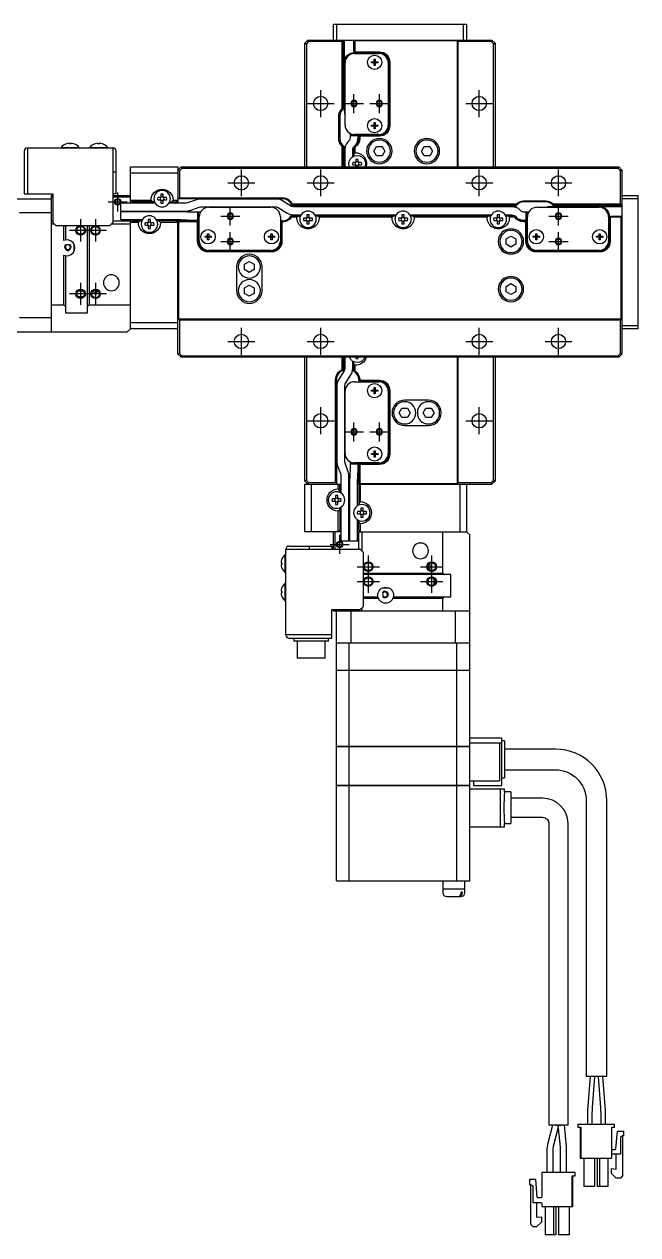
# Model space of a CAD drawing. Extents: x 0 to 1546, y -8 to 1243.
# Drawn here: x 576.7 to 770.2, y 10 to 391.6 of the extents above; entities that cross this region are included whole.
import ezdxf

# ---------------------------------------------------------------- set-up
doc = ezdxf.new("R2010")
doc.units = 0
doc.header["$LTSCALE"] = 0.5
doc.linetypes.add('CENTER', pattern=[50.8, 31.75, -6.35, 6.35, -6.35])
for name, color, linetype in [('MSM_CENTER', 1, 'CENTER'), ('MSM_CONTINUOUS', 7, 'CONTINUOUS'), ('MSM_NARROW', 5, 'CONTINUOUS')]:
    doc.layers.add(name, color=color, linetype=linetype)

msp = doc.modelspace()

# ---------------------------------------------------------------- linework, layer by layer
at = {"layer": 'MSM_CENTER'}
for p, q in [((670.16, 362.35), (670.16, 370.85)), ((720.16, 362.35), (720.16, 370.85)), ((665.91, 366.6), (674.41, 366.6)), ((677.66, 366.6), (683.66, 366.6)), ((680.66, 363.6), (680.66, 369.6)), ((685.66, 366.6), (691.66, 366.6)), ((688.66, 363.6), (688.66, 369.6)), ((715.91, 366.6), (724.41, 366.6)), ((645.16, 337.35), (645.16, 345.85)), ((670.16, 337.35), (670.16, 345.85)), ((720.16, 337.35), (720.16, 345.85)), ((745.16, 337.35), (745.16, 345.85)), ((640.91, 341.6), (649.41, 341.6)), ((665.91, 341.6), (674.41, 341.6)), ((715.91, 341.6), (724.41, 341.6)), ((740.91, 341.6), (749.41, 341.6)), ((606.16, 332.6), (606.16, 338.6)), ((603.16, 335.6), (609.16, 335.6)), ((641.66, 328.1), (641.66, 334.1)), ((745.16, 328.1), (745.16, 334.1)), ((594.46, 330.1), (594.46, 323.1)), ((599.16, 330.1), (599.16, 323.1)), ((638.66, 331.1), (644.66, 331.1)), ((742.16, 331.1), (748.16, 331.1)), ((602.66, 326.6), (590.96, 326.6)), ((641.66, 320.1), (641.66, 326.1)), ((745.16, 320.1), (745.16, 326.1)), ((638.66, 323.1), (644.66, 323.1)), ((742.16, 323.1), (748.16, 323.1)), ((594.46, 310.1), (594.46, 303.1)), ((599.16, 310.1), (599.16, 303.1)), ((602.66, 306.6), (590.96, 306.6)), ((645.16, 287.35), (645.16, 295.85)), ((670.16, 287.35), (670.16, 295.85)), ((720.16, 287.35), (720.16, 295.85)), ((745.16, 287.35), (745.16, 295.85)), ((640.91, 291.6), (649.41, 291.6)), ((665.91, 291.6), (674.41, 291.6)), ((715.91, 291.6), (724.41, 291.6)), ((740.91, 291.6), (749.41, 291.6)), ((670.16, 262.35), (670.16, 270.85)), ((720.16, 262.35), (720.16, 270.85)), ((665.91, 266.6), (674.41, 266.6)), ((680.66, 260.1), (680.66, 266.1)), ((688.66, 260.1), (688.66, 266.1)), ((715.91, 266.6), (724.41, 266.6)), ((677.66, 263.1), (683.66, 263.1)), ((685.66, 263.1), (691.66, 263.1)), ((676.16, 224.6), (676.16, 230.6)), ((673.16, 227.6), (679.16, 227.6)), ((685.16, 224.1), (685.16, 212.4)), ((705.16, 224.1), (705.16, 212.4)), ((681.66, 220.6), (688.66, 220.6)), ((701.66, 220.6), (708.66, 220.6)), ((681.66, 215.9), (688.66, 215.9)), ((701.66, 215.9), (708.66, 215.9))]:
    msp.add_line(p, q, dxfattribs=at)
at = {"layer": 'MSM_CONTINUOUS', "linetype": 'CONTINUOUS'}
for p, q in [((674.16, 386.6), (674.16, 391.6)), ((674.16, 391.6), (716.16, 391.6)), ((675.16, 391.6), (675.16, 386.6)), ((715.16, 386.6), (715.16, 391.6)), ((716.16, 391.6), (716.16, 386.6)), ((665.16, 385.6), (666.16, 386.6)), ((665.16, 346.6), (665.16, 385.6)), ((666.37, 386.1), (665.67, 385.4)), ((666.37, 386.1), (666.16, 386.6)), ((666.16, 386.6), (724.16, 386.6)), ((676.86, 386.1), (666.37, 386.1)), ((677.16, 386.4), (676.86, 386.1)), ((676.86, 386.1), (676.86, 364.97)), ((677.16, 386.4), (677.16, 364.84)), ((677.36, 386.4), (677.16, 386.4)), ((677.36, 386.4), (677.56, 386.6)), ((677.36, 365), (677.36, 386.4)), ((677.66, 364.1), (677.66, 386.6)), ((680.66, 383.1), (680.66, 386.6)), ((680.76, 386.6), (680.96, 386.4)), ((713.16, 386.4), (680.96, 386.4)), ((680.96, 386.4), (680.96, 383.22)), ((713.46, 386.1), (713.16, 386.4)), ((713.16, 386.4), (713.16, 346.6)), ((713.46, 386.1), (713.46, 346.6)), ((723.96, 386.1), (713.46, 386.1)), ((724.16, 386.6), (723.96, 386.1)), ((724.66, 385.4), (723.96, 386.1)), ((724.16, 386.6), (725.16, 385.6)), ((725.16, 385.6), (725.16, 385.6)), ((725.16, 385.6), (725.16, 346.6)), ((665.67, 385.4), (665.67, 346.6)), ((680.96, 383.22), (680.66, 383.1)), ((681.16, 382.6), (680.66, 383.1)), ((688.66, 382.6), (680.66, 382.6)), ((680.86, 382.4), (688.46, 382.4)), ((680.96, 383.22), (681.29, 382.9)), ((681.29, 382.9), (681.16, 382.6)), ((681.29, 382.9), (688.66, 382.9)), ((724.66, 346.6), (724.66, 385.4)), ((677.86, 359.8), (677.86, 379.4)), ((686.19, 379.79), (686.99, 379.78)), ((686.19, 379.43), (686.19, 379.79)), ((686.98, 379.42), (686.19, 379.43)), ((686.97, 379.42), (686.97, 379.78)), ((686.98, 378.63), (686.98, 379.42)), ((687.34, 379.4), (686.98, 379.41)), ((687.34, 378.63), (686.98, 378.63)), ((686.99, 380.57), (687.35, 380.57)), ((686.99, 379.78), (686.99, 380.57)), ((686.99, 379.8), (687.35, 379.79)), ((687.34, 379.42), (687.34, 378.63)), ((688.14, 379.41), (687.34, 379.42)), ((687.35, 380.57), (687.35, 379.78)), ((687.35, 379.78), (688.14, 379.77)), ((687.36, 379.78), (687.36, 379.42)), ((688.14, 379.77), (688.14, 379.41)), ((691.46, 379.4), (691.46, 359.8)), ((691.66, 359.6), (691.66, 379.6)), ((691.96, 379.6), (691.96, 359.6)), ((675.86, 355.6), (675.86, 362.6)), ((676.16, 362.6), (676.16, 355.6)), ((676.86, 364.97), (677.16, 364.84)), ((686.19, 359.79), (686.99, 359.78)), ((686.19, 359.43), (686.19, 359.79)), ((686.98, 359.42), (686.19, 359.43)), ((686.97, 359.42), (686.97, 359.78)), ((686.98, 358.63), (686.98, 359.42)), ((687.34, 359.4), (686.98, 359.41)), ((686.99, 360.57), (687.35, 360.57)), ((686.99, 359.78), (686.99, 360.57)), ((686.99, 359.8), (687.35, 359.79)), ((687.34, 359.42), (687.34, 358.63)), ((688.14, 359.41), (687.34, 359.42)), ((687.35, 360.57), (687.35, 359.78)), ((687.35, 359.78), (688.14, 359.77)), ((687.36, 359.78), (687.36, 359.42)), ((688.14, 359.77), (688.14, 359.41)), ((679.28, 355.01), (678.76, 354.55)), ((679.41, 357.16), (679.41, 356.4)), ((681.91, 356.4), (679.41, 356.4)), ((681.94, 356.6), (679.44, 356.6)), ((679.44, 356.4), (679.44, 355.93)), ((688.46, 356.8), (680.86, 356.8)), ((681.91, 356.6), (681.91, 356.8)), ((681.94, 355.93), (681.94, 356.6)), ((682.16, 355.6), (682.16, 356.8)), ((682.16, 356.1), (682.66, 356.6)), ((682.46, 355.98), (682.16, 356.1)), ((682.79, 356.3), (682.46, 355.98)), ((682.46, 355.98), (682.46, 355.6)), ((682.79, 356.3), (682.66, 356.6)), ((682.66, 356.6), (688.66, 356.6)), ((688.66, 356.3), (682.79, 356.3)), ((687.34, 358.63), (686.98, 358.63)), ((576.66, 351.6), (576.66, 338.1)), ((577.66, 352.6), (577.66, 338.1)), ((577.66, 352.6), (604.66, 352.6)), ((588.31, 352.76), (594.01, 352.76)), ((588.31, 352.76), (588.31, 352.6)), ((590.01, 353.91), (590.01, 353.91)), ((590.9, 353.91), (590.9, 354.08)), ((591.42, 353.91), (590.9, 353.91)), ((591.42, 354.08), (591.42, 353.91)), ((592.32, 353.91), (592.32, 353.91)), ((594.01, 352.6), (594.01, 352.76)), ((597.31, 352.76), (603.01, 352.76)), ((597.31, 352.76), (597.31, 352.6)), ((599.01, 353.91), (599.01, 353.91)), ((599.9, 353.91), (599.9, 354.08)), ((600.42, 353.91), (599.9, 353.91)), ((600.42, 354.08), (600.42, 353.91)), ((601.32, 353.91), (601.32, 353.91)), ((603.01, 352.6), (603.01, 352.76)), ((604.66, 352.6), (604.66, 329.1)), ((605.66, 338.1), (605.66, 351.6)), ((677.16, 353.36), (676.86, 353.23)), ((676.86, 353.23), (676.86, 346.6)), ((677.16, 353.36), (677.16, 346.6)), ((677.36, 346.6), (677.36, 353.2)), ((677.66, 353), (677.66, 346.6)), ((677.76, 351.77), (677.76, 346.6)), ((680.26, 349.79), (680.26, 351.77)), ((680.66, 353), (680.66, 350)), ((680.96, 352.83), (680.66, 353)), ((680.96, 351.09), (680.66, 350.76)), ((680.96, 352.83), (680.96, 351.09)), ((686.93, 351.6), (687.8, 353.1)), ((687.8, 350.1), (686.93, 351.6)), ((687.8, 353.1), (689.53, 353.1)), ((689.53, 353.1), (690.4, 351.6)), ((690.4, 351.6), (689.53, 350.1)), ((701.93, 351.6), (702.8, 353.1)), ((702.8, 350.1), (701.93, 351.6)), ((702.8, 353.1), (704.53, 353.1)), ((704.53, 353.1), (705.4, 351.6)), ((705.4, 351.6), (704.53, 350.1)), ((681.29, 347.97), (680.26, 347.97)), ((681.29, 349), (681.29, 347.97)), ((682.03, 347.97), (682.03, 349)), ((683.07, 347.97), (682.03, 347.97)), ((689.53, 350.1), (687.8, 350.1)), ((704.53, 350.1), (702.8, 350.1)), ((604.66, 345.1), (605.66, 345.1)), ((610.16, 346.6), (625.16, 346.6)), ((610.16, 335.2), (610.16, 346.6)), ((625.16, 344.6), (610.16, 344.6)), ((625.16, 346.6), (625.16, 335.2)), ((625.16, 345.6), (626.16, 346.6)), ((625.16, 345.6), (625.66, 345.39)), ((626.37, 346.09), (625.66, 345.39)), ((625.66, 345.39), (625.66, 336.9)), ((626.16, 346.6), (764.16, 346.6)), ((626.16, 346.6), (626.16, 346.6)), ((763.96, 346.09), (626.37, 346.09)), ((680.26, 347.23), (681.29, 347.23)), ((681.29, 347.23), (681.29, 346.6)), ((682.03, 346.6), (682.03, 347.23)), ((682.03, 347.23), (683.07, 347.23)), ((764.66, 345.39), (763.96, 346.09)), ((764.16, 346.6), (764.17, 346.6)), ((764.17, 346.6), (765.16, 345.6)), ((764.66, 345.39), (765.16, 345.6)), ((764.66, 334.9), (764.66, 345.39)), ((765.16, 345.6), (765.16, 287.6)), ((566.46, 336.6), (585.16, 336.6)), ((576.66, 338.1), (585.66, 338.1)), ((585.16, 337.6), (585.16, 294.6)), ((585.16, 337.6), (585.66, 337.6)), ((585.66, 337.1), (585.16, 337.1)), ((585.66, 338.1), (585.66, 329.1)), ((605.66, 338.1), (604.66, 338.1)), ((604.66, 337.6), (610.16, 337.6)), ((610.16, 337.1), (604.66, 337.1)), ((610.16, 336.1), (610.66, 335.6)), ((610.16, 336.1), (616.66, 336.1)), ((616.66, 336.1), (617.21, 335.6)), ((619.79, 336.97), (618.76, 336.97)), ((618.76, 336.23), (619.79, 336.23)), ((619.79, 338), (619.79, 336.97)), ((619.79, 336.23), (619.79, 335.2)), ((620.53, 336.97), (620.53, 338)), ((621.57, 336.97), (620.53, 336.97)), ((620.53, 335.2), (620.53, 336.23)), ((620.53, 336.23), (621.57, 336.23)), ((623.12, 335.6), (623.66, 336.1)), ((623.66, 336.1), (625.16, 336.1)), ((624.66, 335.6), (625.16, 336.1)), ((658.16, 336.6), (625.16, 336.6)), ((625.36, 336.6), (625.66, 336.9)), ((625.66, 336.9), (658.16, 336.9)), ((631, 336.27), (628.19, 335.29)), ((656.08, 336.5), (632.36, 336.5)), ((660.95, 334.17), (658.1, 335.95)), ((734.16, 335.9), (741.16, 335.9)), ((765.16, 337.6), (770.16, 337.6)), ((770.16, 336.6), (765.16, 336.6)), ((770.16, 337.6), (770.16, 295.6)), ((585.16, 332.1), (575.16, 332.1)), ((607.16, 332.7), (607.16, 335.2)), ((617.97, 335.2), (607.16, 335.2)), ((607.16, 332.7), (627.66, 332.7)), ((607.16, 330), (607.16, 332.5)), ((626.18, 332.5), (607.16, 332.5)), ((610.16, 332.5), (610.16, 332.7)), ((617.77, 335.6), (610.66, 335.6)), ((627.66, 335.2), (622.36, 335.2)), ((622.56, 335.6), (624.66, 335.6)), ((625.16, 332.7), (625.16, 332.5)), ((627.91, 332.42), (626.18, 332.5)), ((628.19, 335.29), (627.66, 335.2)), ((628.21, 332.39), (627.91, 332.42)), ((629.65, 332.33), (628.21, 332.39)), ((629.02, 332.93), (631.83, 333.91)), ((631.46, 332.33), (629.65, 332.33)), ((631.46, 329.85), (631.46, 332.35)), ((632.23, 332.35), (631.46, 332.35)), ((631.66, 329.83), (631.66, 332.33)), ((631.83, 333.91), (632.36, 334)), ((632.36, 334), (656.08, 334)), ((634.86, 333.9), (654.46, 333.9)), ((656.08, 334), (656.77, 333.83)), ((656.77, 333.83), (659.62, 332.05)), ((661.11, 334.09), (660.95, 334.17)), ((661.2, 334.9), (660.99, 334.6)), ((731.93, 334.6), (660.99, 334.6)), ((661.06, 334.4), (731.76, 334.4)), ((661.64, 334), (661.11, 334.09)), ((731.57, 334.1), (661.12, 334.1)), ((731.8, 334.9), (661.2, 334.9)), ((730.34, 334), (661.64, 334)), ((731.93, 334.6), (731.8, 334.9)), ((733.58, 332.49), (733.11, 333.01)), ((741.16, 335.6), (734.16, 335.6)), ((734.96, 332.33), (734.49, 332.33)), ((734.96, 329.85), (734.96, 332.35)), ((735.73, 332.35), (734.96, 332.35)), ((735.16, 329.83), (735.16, 332.33)), ((738.36, 333.9), (757.96, 333.9)), ((742.66, 334.1), (765.16, 334.1)), ((743.53, 334.9), (743.4, 334.6)), ((764.96, 334.6), (743.4, 334.6)), ((764.66, 334.9), (743.53, 334.9)), ((743.56, 334.4), (764.96, 334.4)), ((764.96, 334.6), (764.66, 334.9)), ((764.96, 334.4), (764.96, 334.6)), ((764.96, 334.4), (765.16, 334.2)), ((585.16, 329.6), (585.66, 329.6)), ((586.16, 328.6), (585.16, 328.6)), ((585.66, 329.1), (586.66, 328.1)), ((603.66, 328.1), (604.66, 329.1)), ((610.16, 328.6), (604.16, 328.6)), ((604.66, 329.6), (610.16, 329.6)), ((607.16, 330), (613.97, 330)), ((610.16, 295.6), (610.16, 330)), ((610.66, 329.6), (610.16, 329.1)), ((612.66, 329.1), (610.16, 329.1)), ((610.66, 329.6), (613.77, 329.6)), ((613.21, 329.6), (612.66, 329.1)), ((615.79, 328.97), (614.76, 328.97)), ((614.76, 328.23), (615.79, 328.23)), ((615.79, 330), (615.79, 328.97)), ((615.79, 328.23), (615.79, 327.2)), ((616.53, 328.97), (616.53, 330)), ((617.57, 328.97), (616.53, 328.97)), ((616.53, 327.2), (616.53, 328.23)), ((616.53, 328.23), (617.57, 328.23)), ((618.36, 330), (626.18, 330)), ((624.66, 329.6), (618.56, 329.6)), ((619.66, 329.1), (619.12, 329.6)), ((625.16, 329.1), (619.66, 329.1)), ((625.16, 329.1), (624.66, 329.6)), ((625.16, 287.6), (625.16, 330)), ((625.16, 329.6), (631.86, 329.6)), ((625.36, 329.3), (625.16, 329.5)), ((625.36, 329.3), (625.36, 298.6)), ((631.04, 329.3), (625.36, 329.3)), ((626.18, 330), (627.62, 329.94)), ((627.62, 329.94), (627.92, 329.91)), ((627.92, 329.91), (629.65, 329.83)), ((629.65, 329.83), (631.66, 329.83)), ((631.04, 329.3), (631.16, 329.6)), ((631.36, 328.98), (631.04, 329.3)), ((631.16, 329.6), (631.66, 329.1)), ((631.36, 328.98), (631.66, 329.1)), ((631.36, 323.1), (631.36, 328.98)), ((631.66, 329.85), (631.86, 329.85)), ((631.66, 329.1), (631.66, 323.1)), ((631.86, 323.3), (631.86, 330.9)), ((657.46, 330.9), (657.46, 323.3)), ((658.16, 329.6), (657.46, 329.6)), ((657.66, 329.1), (658.16, 329.6)), ((657.66, 323.1), (657.66, 329.1)), ((657.96, 328.98), (657.66, 329.1)), ((658.29, 329.3), (657.96, 328.98)), ((657.96, 328.98), (657.96, 323.1)), ((658.29, 329.3), (658.16, 329.6)), ((660.93, 330.8), (660.76, 331.1)), ((660.76, 331.1), (663.77, 331.1)), ((662.67, 330.8), (660.93, 330.8)), ((661.64, 331.5), (663.97, 331.5)), ((663, 331.1), (662.67, 330.8)), ((665.79, 330.47), (664.76, 330.47)), ((664.76, 329.73), (665.79, 329.73)), ((665.79, 331.5), (665.79, 330.47)), ((665.79, 329.73), (665.79, 328.7)), ((666.53, 330.47), (666.53, 331.5)), ((667.57, 330.47), (666.53, 330.47)), ((666.53, 328.7), (666.53, 329.73)), ((666.53, 329.73), (667.57, 329.73)), ((668.36, 331.5), (693.97, 331.5)), ((693.77, 331.1), (668.56, 331.1)), ((669.66, 330.8), (669.33, 331.1)), ((692.67, 330.8), (669.66, 330.8)), ((693, 331.1), (692.67, 330.8)), ((695.79, 330.47), (694.76, 330.47)), ((694.76, 329.73), (695.79, 329.73)), ((695.79, 331.5), (695.79, 330.47)), ((695.79, 329.73), (695.79, 328.7)), ((696.53, 330.47), (696.53, 331.5)), ((697.57, 330.47), (696.53, 330.47)), ((696.53, 328.7), (696.53, 329.73)), ((696.53, 329.73), (697.57, 329.73)), ((698.36, 331.5), (723.97, 331.5)), ((723.77, 331.1), (698.56, 331.1)), ((699.66, 330.8), (699.33, 331.1)), ((722.67, 330.8), (699.66, 330.8)), ((723, 331.1), (722.67, 330.8)), ((725.79, 330.47), (724.76, 330.47)), ((724.76, 329.73), (725.79, 329.73)), ((725.79, 331.5), (725.79, 330.47)), ((725.79, 329.73), (725.79, 328.7)), ((726.53, 330.47), (726.53, 331.5)), ((727.57, 330.47), (726.53, 330.47)), ((726.53, 328.7), (726.53, 329.73)), ((726.53, 329.73), (727.57, 329.73)), ((728.36, 331.5), (730.34, 331.5)), ((731.57, 331.1), (728.56, 331.1)), ((729.66, 330.8), (729.33, 331.1)), ((731.4, 330.8), (729.66, 330.8)), ((731.4, 330.8), (731.57, 331.1)), ((734.16, 329.6), (735.36, 329.6)), ((734.54, 329.3), (734.16, 329.3)), ((734.49, 329.83), (735.16, 329.83)), ((734.54, 329.3), (734.66, 329.6)), ((734.86, 328.98), (734.54, 329.3)), ((734.66, 329.6), (735.16, 329.1)), ((734.86, 328.98), (735.16, 329.1)), ((734.86, 323.1), (734.86, 328.98)), ((735.16, 329.85), (735.36, 329.85)), ((735.16, 329.1), (735.16, 323.1)), ((735.36, 323.3), (735.36, 330.9)), ((760.96, 330.9), (760.96, 323.3)), ((761.16, 330.6), (761.66, 331.1)), ((761.16, 323.1), (761.16, 331.1)), ((761.46, 330.48), (761.16, 330.6)), ((761.79, 330.8), (761.46, 330.48)), ((761.46, 330.48), (761.46, 323.1)), ((761.79, 330.8), (761.66, 331.1)), ((761.66, 331.1), (765.16, 331.1)), ((764.96, 330.8), (761.79, 330.8)), ((765.16, 331), (764.96, 330.8)), ((764.96, 298.6), (764.96, 330.8)), ((586.66, 328.1), (603.66, 328.1)), ((589.16, 323.39), (589.16, 328.1)), ((589.66, 328.1), (589.66, 323.55)), ((596.66, 300.6), (596.66, 328.1)), ((597.16, 328.1), (597.16, 303.1)), ((633.69, 324.79), (634.49, 324.78)), ((633.69, 324.43), (633.69, 324.79)), ((634.48, 324.42), (633.69, 324.43)), ((634.47, 324.42), (634.47, 324.78)), ((634.48, 323.63), (634.48, 324.42)), ((634.84, 324.4), (634.48, 324.41)), ((634.49, 325.57), (634.85, 325.57)), ((634.49, 324.78), (634.49, 325.57)), ((634.49, 324.8), (634.85, 324.79)), ((634.84, 324.42), (634.84, 323.63)), ((635.64, 324.41), (634.84, 324.42)), ((634.85, 325.57), (634.85, 324.78)), ((634.85, 324.78), (635.64, 324.77)), ((634.86, 324.78), (634.86, 324.42)), ((635.64, 324.77), (635.64, 324.41)), ((653.69, 324.79), (654.49, 324.78)), ((653.69, 324.43), (653.69, 324.79)), ((654.48, 324.42), (653.69, 324.43)), ((654.47, 324.42), (654.47, 324.78)), ((654.48, 323.63), (654.48, 324.42)), ((654.84, 324.4), (654.48, 324.41)), ((654.49, 325.57), (654.85, 325.57)), ((654.49, 324.78), (654.49, 325.57)), ((654.49, 324.8), (654.85, 324.79)), ((654.84, 324.42), (654.84, 323.63)), ((655.64, 324.41), (654.84, 324.42)), ((654.85, 325.57), (654.85, 324.78)), ((654.85, 324.78), (655.64, 324.77)), ((654.86, 324.78), (654.86, 324.42)), ((655.64, 324.77), (655.64, 324.41)), ((728.66, 323.97), (730.16, 324.83)), ((730.16, 324.83), (731.66, 323.97)), ((737.19, 324.79), (737.99, 324.78)), ((737.19, 324.43), (737.19, 324.79)), ((737.98, 324.42), (737.19, 324.43)), ((737.97, 324.42), (737.97, 324.78)), ((737.98, 323.63), (737.98, 324.42)), ((738.34, 324.4), (737.98, 324.41)), ((737.99, 325.57), (738.35, 325.57)), ((737.99, 324.78), (737.99, 325.57)), ((737.99, 324.8), (738.35, 324.79)), ((738.34, 324.42), (738.34, 323.63)), ((739.14, 324.41), (738.34, 324.42)), ((738.35, 325.57), (738.35, 324.78)), ((738.35, 324.78), (739.14, 324.77)), ((738.36, 324.78), (738.36, 324.42)), ((739.14, 324.77), (739.14, 324.41)), ((757.19, 324.79), (757.99, 324.78)), ((757.19, 324.43), (757.19, 324.79)), ((757.98, 324.42), (757.19, 324.43)), ((757.97, 324.42), (757.97, 324.78)), ((757.98, 323.63), (757.98, 324.42)), ((758.34, 324.4), (757.98, 324.41)), ((757.99, 325.57), (758.35, 325.57)), ((757.99, 324.78), (757.99, 325.57)), ((757.99, 324.8), (758.35, 324.79)), ((758.34, 324.42), (758.34, 323.63)), ((759.14, 324.41), (758.34, 324.42)), ((758.35, 325.57), (758.35, 324.78)), ((758.35, 324.78), (759.14, 324.77)), ((758.36, 324.78), (758.36, 324.42)), ((759.14, 324.77), (759.14, 324.41)), ((592.41, 320.01), (592.41, 322.19)), ((634.84, 323.63), (634.48, 323.63)), ((654.84, 323.63), (654.48, 323.63)), ((728.66, 322.23), (728.66, 323.97)), ((730.16, 321.37), (728.66, 322.23)), ((731.66, 322.23), (730.16, 321.37)), ((731.66, 323.97), (731.66, 322.23)), ((738.34, 323.63), (737.98, 323.63)), ((758.34, 323.63), (757.98, 323.63)), ((589.16, 303.1), (589.16, 318.81)), ((589.66, 318.65), (589.66, 300.6)), ((634.66, 320.1), (654.66, 320.1)), ((654.66, 319.8), (634.66, 319.8)), ((654.46, 320.3), (634.86, 320.3)), ((646.16, 315.97), (647.66, 316.83)), ((647.66, 316.83), (649.16, 315.97)), ((738.16, 320.1), (758.16, 320.1)), ((758.16, 319.8), (738.16, 319.8)), ((757.96, 320.3), (738.36, 320.3)), ((643.66, 315.1), (643.66, 307.6)), ((646.16, 314.23), (646.16, 315.97)), ((647.66, 313.37), (646.16, 314.23)), ((649.16, 314.23), (647.66, 313.37)), ((649.16, 315.97), (649.16, 314.23)), ((651.66, 307.6), (651.66, 315.1)), ((606.56, 309.4), (606.56, 310.8)), ((646.16, 308.47), (647.66, 309.33)), ((647.66, 309.33), (649.16, 308.47)), ((728.66, 308.97), (730.16, 309.83)), ((730.16, 309.83), (731.66, 308.97)), ((646.16, 306.73), (646.16, 308.47)), ((647.66, 305.87), (646.16, 306.73)), ((649.16, 306.73), (647.66, 305.87)), ((649.16, 308.47), (649.16, 306.73)), ((728.66, 307.23), (728.66, 308.97)), ((730.16, 306.37), (728.66, 307.23)), ((731.66, 307.23), (730.16, 306.37)), ((731.66, 308.97), (731.66, 307.23)), ((585.16, 303.1), (589.16, 303.1)), ((589.66, 302.6), (589.16, 303.1)), ((597.16, 303.1), (596.66, 302.6)), ((597.16, 303.1), (610.16, 303.1)), ((575.16, 299.1), (585.16, 299.1)), ((589.66, 300.6), (596.66, 300.6)), ((625.36, 298.6), (625.66, 298.3)), ((764.96, 298.6), (625.36, 298.6)), ((764.66, 298.3), (625.66, 298.3)), ((625.66, 298.3), (625.66, 287.81)), ((764.66, 298.3), (764.96, 298.6)), ((764.66, 287.81), (764.66, 298.3)), ((566.46, 294.6), (609.16, 294.6)), ((609.16, 294.6), (610.16, 295.6)), ((610.16, 297.6), (625.16, 297.6)), ((625.16, 295.6), (610.16, 295.6)), ((765.16, 296.6), (770.16, 296.6)), ((770.16, 295.6), (765.16, 295.6)), ((625.66, 287.81), (625.16, 287.6)), ((626.16, 286.6), (625.16, 287.6)), ((625.66, 287.81), (626.37, 287.11)), ((764.16, 286.6), (626.16, 286.6)), ((626.16, 286.6), (626.16, 286.6)), ((626.37, 287.11), (763.96, 287.11)), ((665.16, 247.6), (665.16, 286.6)), ((665.67, 286.6), (665.67, 247.8)), ((676.86, 286.6), (676.86, 282.63)), ((677.16, 286.6), (677.16, 282.43)), ((677.36, 282.49), (677.36, 286.6)), ((677.66, 286.6), (677.66, 282.56)), ((677.76, 286.6), (677.76, 283.08)), ((681.29, 286.6), (681.29, 286.2)), ((682.03, 286.2), (682.03, 286.6)), ((713.16, 286.6), (713.16, 246.8)), ((713.46, 286.6), (713.46, 247.1)), ((724.66, 247.8), (724.66, 286.6)), ((725.16, 286.6), (725.16, 247.6)), ((763.96, 287.11), (764.66, 287.81)), ((765.16, 287.6), (764.16, 286.6)), ((765.16, 287.6), (764.66, 287.81)), ((677.6, 282.38), (675.81, 279.53)), ((676.86, 282.63), (677.16, 282.43)), ((677.68, 282.55), (677.6, 282.38)), ((677.76, 283.08), (677.68, 282.55)), ((680.26, 283.08), (680.26, 285.41)), ((680.66, 282.2), (680.66, 285.2)), ((680.66, 284.44), (680.96, 284.11)), ((680.96, 284.11), (680.96, 282.37)), ((674.86, 247.1), (674.86, 279.6)), ((675.16, 279.6), (675.16, 246.6)), ((677.93, 278.21), (679.72, 281.06)), ((680.96, 282.37), (680.66, 282.2)), ((680.86, 278.9), (688.46, 278.9)), ((682.46, 279.73), (682.16, 279.6)), ((682.66, 279.1), (682.16, 279.6)), ((682.16, 279.6), (682.16, 278.9)), ((682.46, 279.73), (682.79, 279.4)), ((682.79, 279.4), (682.66, 279.1)), ((688.66, 279.1), (682.66, 279.1)), ((682.79, 279.4), (688.66, 279.4)), ((675.26, 277.52), (675.26, 253.8)), ((677.76, 277.52), (677.93, 278.21)), ((677.76, 253.8), (677.76, 277.52)), ((677.86, 256.3), (677.86, 275.9)), ((686.19, 276.29), (686.99, 276.28)), ((686.19, 275.93), (686.19, 276.29)), ((686.98, 275.92), (686.19, 275.93)), ((686.97, 275.92), (686.97, 276.28)), ((686.98, 275.13), (686.98, 275.92)), ((687.34, 275.9), (686.98, 275.91)), ((687.34, 275.13), (686.98, 275.13)), ((686.99, 277.07), (687.35, 277.07)), ((686.99, 276.28), (686.99, 277.07)), ((686.99, 276.3), (687.35, 276.29)), ((687.34, 275.92), (687.34, 275.13)), ((688.14, 275.91), (687.34, 275.92)), ((687.35, 277.07), (687.35, 276.28)), ((687.35, 276.28), (688.14, 276.27)), ((687.36, 276.28), (687.36, 275.92)), ((688.14, 276.27), (688.14, 275.91)), ((691.46, 275.9), (691.46, 256.3)), ((691.66, 256.1), (691.66, 276.1)), ((691.96, 276.1), (691.96, 256.1)), ((704.16, 273.1), (696.66, 273.1)), ((694.93, 269.1), (695.8, 270.6)), ((695.8, 267.6), (694.93, 269.1)), ((695.8, 270.6), (697.53, 270.6)), ((697.53, 267.6), (695.8, 267.6)), ((697.53, 270.6), (698.4, 269.1)), ((698.4, 269.1), (697.53, 267.6)), ((702.43, 269.1), (703.3, 270.6)), ((703.3, 267.6), (702.43, 269.1)), ((703.3, 270.6), (705.03, 270.6)), ((705.03, 267.6), (703.3, 267.6)), ((705.03, 270.6), (705.9, 269.1)), ((705.9, 269.1), (705.03, 267.6)), ((696.66, 265.1), (704.16, 265.1)), ((686.19, 256.29), (686.99, 256.28)), ((686.19, 255.93), (686.19, 256.29)), ((686.98, 255.92), (686.19, 255.93)), ((686.97, 255.92), (686.97, 256.28)), ((686.98, 255.13), (686.98, 255.92)), ((687.34, 255.9), (686.98, 255.91)), ((686.99, 257.07), (687.35, 257.07)), ((686.99, 256.28), (686.99, 257.07)), ((686.99, 256.3), (687.35, 256.29)), ((687.34, 255.92), (687.34, 255.13)), ((688.14, 255.91), (687.34, 255.92)), ((687.35, 257.07), (687.35, 256.28)), ((687.35, 256.28), (688.14, 256.27)), ((687.36, 256.28), (687.36, 255.92)), ((688.14, 256.27), (688.14, 255.91)), ((675.49, 252.44), (676.48, 249.63)), ((677.85, 253.27), (677.76, 253.8)), ((678.84, 250.46), (677.85, 253.27)), ((679.41, 253.66), (679.41, 252.9)), ((681.91, 252.9), (679.41, 252.9)), ((681.94, 253.1), (679.44, 253.1)), ((679.44, 252.9), (679.44, 251.08)), ((688.46, 253.3), (680.86, 253.3)), ((681.91, 253.1), (681.91, 253.3)), ((681.94, 251.08), (681.94, 253.1)), ((682.16, 246.6), (682.16, 253.3)), ((682.16, 252.6), (682.66, 253.1)), ((682.46, 252.48), (682.16, 252.6)), ((682.79, 252.8), (682.46, 252.48)), ((682.46, 252.48), (682.46, 246.8)), ((682.79, 252.8), (682.66, 253.1)), ((682.66, 253.1), (688.66, 253.1)), ((688.66, 252.8), (682.79, 252.8)), ((687.34, 255.13), (686.98, 255.13)), ((676.48, 249.63), (676.56, 249.1)), ((676.56, 249.1), (676.56, 243.79)), ((679.06, 228.6), (679.06, 249.1)), ((679.34, 249.34), (679.26, 247.62)), ((679.38, 249.64), (679.34, 249.34)), ((679.44, 251.08), (679.38, 249.64)), ((681.76, 247.62), (681.83, 249.06)), ((681.83, 249.06), (681.86, 249.36)), ((681.86, 249.36), (681.94, 251.08)), ((665.17, 247.6), (665.16, 247.6)), ((665.16, 231.6), (665.16, 246.6)), ((665.16, 246.6), (676.56, 246.6)), ((666.16, 246.6), (665.17, 247.6)), ((665.67, 247.8), (666.37, 247.1)), ((666.16, 246.6), (666.37, 247.1)), ((666.37, 247.1), (674.86, 247.1)), ((667.16, 246.6), (667.16, 231.6)), ((675.16, 246.8), (674.86, 247.1)), ((675.66, 245.1), (675.66, 246.6)), ((676.16, 246.1), (675.66, 246.6)), ((676.16, 244.56), (675.66, 245.1)), ((676.16, 244), (676.16, 246.1)), ((679.06, 246.6), (679.26, 246.6)), ((679.26, 247.62), (679.26, 228.6)), ((681.76, 239.79), (681.76, 247.62)), ((681.76, 246.6), (724.16, 246.6)), ((682.66, 246.6), (682.16, 246.1)), ((682.16, 246.1), (682.16, 240)), ((682.46, 246.8), (682.26, 246.6)), ((682.46, 246.8), (713.16, 246.8)), ((682.66, 246.6), (682.66, 241.1)), ((713.16, 246.8), (713.46, 247.1)), ((713.46, 247.1), (723.96, 247.1)), ((714.16, 231.6), (714.16, 246.6)), ((716.16, 246.6), (716.16, 231.6)), ((723.96, 247.1), (724.66, 247.8)), ((723.96, 247.1), (724.16, 246.6)), ((725.16, 247.6), (724.16, 246.6)), ((725.16, 247.6), (725.16, 247.6)), ((674.79, 241.97), (673.76, 241.97)), ((673.76, 241.23), (674.79, 241.23)), ((674.79, 243), (674.79, 241.97)), ((674.79, 241.23), (674.79, 240.2)), ((675.53, 241.97), (675.53, 243)), ((676.57, 241.97), (675.53, 241.97)), ((675.53, 241.23), (676.57, 241.23)), ((675.53, 240.2), (675.53, 241.23)), ((682.66, 241.1), (682.16, 240.56)), ((675.66, 238.1), (676.16, 238.64)), ((675.66, 231.6), (675.66, 238.1)), ((676.16, 239.2), (676.16, 232.1)), ((676.56, 239.41), (676.56, 228.6)), ((682.79, 237.97), (681.76, 237.97)), ((681.76, 237.23), (682.79, 237.23)), ((682.79, 239), (682.79, 237.97)), ((682.79, 237.23), (682.79, 236.2)), ((683.53, 237.97), (683.53, 239)), ((684.57, 237.97), (683.53, 237.97)), ((683.53, 236.2), (683.53, 237.23)), ((683.53, 237.23), (684.57, 237.23)), ((681.76, 228.6), (681.76, 235.41)), ((682.16, 232.1), (682.16, 235.2)), ((682.16, 234.64), (682.66, 234.1)), ((682.66, 234.1), (682.66, 231.6)), ((676.56, 231.6), (665.16, 231.6)), ((674.16, 226.1), (674.16, 231.6)), ((674.66, 231.6), (674.66, 226.1)), ((675.66, 231.6), (676.16, 232.1)), ((679.06, 231.6), (679.26, 231.6)), ((681.76, 231.6), (716.16, 231.6)), ((682.16, 232.1), (682.66, 231.6)), ((682.16, 226.1), (682.16, 231.6)), ((683.16, 231.6), (683.16, 225.6)), ((708.66, 218.6), (708.66, 231.6)), ((717.16, 230.6), (716.16, 231.6)), ((717.16, 187.9), (717.16, 230.6)), ((659.16, 199.1), (659.16, 226.1)), ((659.16, 226.1), (682.66, 226.1)), ((660.16, 227.1), (673.66, 227.1)), ((666.66, 226.1), (666.66, 227.1)), ((673.66, 227.1), (673.66, 226.1)), ((679.06, 228.6), (676.56, 228.6)), ((681.76, 228.6), (679.26, 228.6)), ((683.66, 225.1), (682.66, 226.1)), ((702.36, 228), (700.96, 228)), ((657.68, 221.86), (657.86, 221.86)), ((657.86, 221.34), (657.68, 221.34)), ((657.85, 222.76), (657.86, 222.76)), ((657.86, 221.86), (657.86, 221.34)), ((659.01, 218.75), (659.01, 224.45)), ((659.16, 224.45), (659.01, 224.45)), ((683.66, 208.1), (683.66, 225.1)), ((657.86, 220.44), (657.85, 220.44)), ((659.01, 218.75), (659.16, 218.75)), ((683.66, 218.6), (708.66, 218.6)), ((711.16, 218.1), (683.66, 218.1)), ((708.66, 218.6), (709.16, 218.1)), ((711.16, 211.1), (711.16, 218.1)), ((657.85, 213.76), (657.86, 213.76)), ((659.01, 209.75), (659.01, 215.45)), ((659.16, 215.45), (659.01, 215.45)), ((691.75, 213.85), (689.58, 213.85)), ((657.68, 212.86), (657.86, 212.86)), ((657.86, 212.34), (657.68, 212.34)), ((657.86, 211.44), (657.85, 211.44)), ((657.86, 212.86), (657.86, 212.34)), ((683.66, 211.1), (688.22, 211.1)), ((688.37, 210.6), (683.66, 210.6)), ((708.66, 210.6), (692.96, 210.6)), ((693.11, 211.1), (711.16, 211.1)), ((709.16, 211.1), (708.66, 210.6)), ((708.66, 206.6), (708.66, 210.6)), ((659.01, 209.75), (659.16, 209.75)), ((673.66, 207.1), (682.66, 207.1)), ((673.66, 198.1), (673.66, 207.1)), ((674.16, 206.6), (674.16, 207.1)), ((717.16, 206.6), (674.16, 206.6)), ((674.66, 207.1), (674.66, 206.6)), ((675.16, 187.9), (675.16, 206.6)), ((679.66, 206.6), (679.66, 196.6)), ((682.16, 206.6), (682.16, 207.1)), ((682.66, 207.1), (683.66, 208.1)), ((683.16, 207.6), (683.16, 206.6)), ((712.66, 196.6), (712.66, 206.6)), ((673.66, 199.1), (659.16, 199.1)), ((660.16, 198.1), (673.66, 198.1)), ((661.66, 198.1), (661.66, 197.1)), ((672.66, 197.1), (661.66, 197.1)), ((662.74, 197.1), (662.74, 191.8)), ((671.59, 191.8), (671.59, 197.1)), ((672.66, 197.1), (672.66, 198.1)), ((675.16, 196.6), (717.16, 196.6)), ((679.19, 187.9), (679.19, 196.6)), ((713.14, 187.9), (713.14, 196.6)), ((671.59, 191.8), (662.74, 191.8)), ((717.16, 187.9), (675.16, 187.9)), ((675.16, 163.9), (675.16, 187.85)), ((717.16, 187.85), (675.16, 187.85)), ((675.21, 187.85), (675.21, 187.9)), ((679.19, 163.9), (679.19, 187.85)), ((679.45, 187.85), (679.45, 187.9)), ((712.88, 187.85), (712.88, 187.9)), ((713.14, 163.9), (713.14, 187.85)), ((717.11, 187.85), (717.11, 187.9)), ((717.16, 151.6), (717.16, 187.85)), ((717.16, 166.6), (727.16, 166.6)), ((717.16, 165.1), (727.16, 165.1)), ((726.56, 165.1), (726.56, 153.1)), ((727.16, 166.6), (727.16, 151.6)), ((728.16, 165.67), (727.16, 165.67)), ((728.16, 165.67), (728.16, 154.03)), ((717.16, 163.9), (675.16, 163.9)), ((675.16, 151.6), (675.16, 163.85)), ((717.16, 163.85), (675.16, 163.85)), ((675.21, 163.85), (675.21, 163.9)), ((679.19, 151.6), (679.19, 163.85)), ((679.45, 163.85), (679.45, 163.9)), ((712.88, 163.85), (712.88, 163.9)), ((713.14, 151.6), (713.14, 163.85)), ((717.11, 163.85), (717.11, 163.9)), ((744.16, 163.1), (728.16, 163.1)), ((728.16, 156.6), (744.16, 156.6)), ((717.16, 153.1), (726.56, 153.1)), ((718.36, 153.1), (718.36, 151.6)), ((727.16, 154.03), (728.16, 154.03)), ((717.16, 151.6), (675.16, 151.6)), ((675.16, 121.6), (675.16, 151.55)), ((717.16, 151.55), (675.16, 151.55)), ((675.21, 151.55), (675.21, 151.6)), ((679.19, 121.6), (679.19, 151.55)), ((679.45, 151.55), (679.45, 151.6)), ((712.88, 151.55), (712.88, 151.6)), ((713.14, 121.6), (713.14, 151.55)), ((717.11, 151.55), (717.11, 151.6)), ((717.16, 121.6), (717.16, 151.55)), ((717.16, 150.6), (728.16, 150.6)), ((718.36, 151.6), (727.16, 151.6)), ((726.73, 150.6), (726.73, 138.6)), ((728.16, 149.6), (728.16, 150.6)), ((730.16, 149.6), (728.16, 149.6)), ((730.16, 149.6), (730.16, 139.6)), ((740.16, 147.6), (730.16, 147.6)), ((753.91, 146.85), (753.91, 59.85)), ((760.41, 59.85), (760.41, 146.85)), ((730.16, 141.6), (740.16, 141.6)), ((717.16, 138.6), (728.16, 138.6)), ((728.16, 138.6), (728.16, 139.6)), ((728.16, 139.6), (730.16, 139.6)), ((742.16, 139.6), (742.16, 44.6)), ((748.16, 44.6), (748.16, 139.6)), ((675.16, 121.6), (717.16, 121.6)), ((715.66, 119.1), (715.66, 121.6)), ((760.41, 59.85), (753.91, 59.85)), ((755.16, 59.85), (754.32, 49.31)), ((755.89, 50.11), (756.66, 59.79)), ((757.67, 59.79), (757.69, 59.85)), ((757.67, 59.79), (758.39, 50.11)), ((759.96, 49.28), (759.17, 59.85)), ((755.79, 47.48), (755.89, 50.11)), ((758.39, 50.11), (758.49, 47.48)), ((754.29, 48.45), (754.29, 44.85)), ((755.79, 44.85), (755.79, 47.48)), ((758.49, 47.48), (758.49, 44.85)), ((759.99, 44.85), (759.99, 48.48)), ((743.28, 44.6), (741.68, 38.47)), ((748.16, 44.6), (742.16, 44.6)), ((743.62, 37.97), (745.1, 43.65)), ((744.31, 44.6), (745.16, 44.38)), ((745.03, 44.41), (744.31, 44.6)), ((745.02, 44.5), (746.01, 44.6)), ((745.02, 44.5), (745.03, 44.41)), ((745.03, 44.41), (745.16, 44.38)), ((745.16, 44.38), (745.03, 44.41)), ((745.1, 43.65), (745.16, 44.38)), ((745.1, 43.65), (745.69, 37.6)), ((747.68, 37.79), (747.02, 44.6)), ((751.26, 44.85), (751.26, 43.85)), ((751.26, 44.85), (762.86, 44.85)), ((752.26, 43.85), (751.26, 43.85)), ((752.01, 43.85), (752.01, 34.15)), ((752.26, 34.15), (752.26, 43.85)), ((762.86, 43.85), (761.86, 43.85)), ((761.86, 43.85), (761.86, 34.15)), ((762.86, 43.85), (762.86, 44.85)), ((763.26, 37.08), (763.75, 42.65)), ((763.75, 42.65), (765.66, 42.65)), ((765.66, 42.65), (765.66, 41.15)), ((741.68, 38.47), (741.49, 36.96)), ((765.36, 41.15), (764.66, 40.65)), ((764.66, 40.65), (764.66, 35.4)), ((765.36, 41.15), (765.36, 28.55)), ((765.66, 41.15), (765.36, 41.15)), ((741.49, 36.96), (741.49, 29.6)), ((743.49, 36.96), (743.62, 37.97)), ((743.49, 29.6), (743.49, 36.96)), ((745.69, 37.6), (745.69, 37.5)), ((745.69, 37.5), (745.69, 29.6)), ((747.69, 37.5), (747.68, 37.79)), ((747.69, 29.6), (747.69, 37.5)), ((762.16, 36.9), (763.06, 36.9)), ((764.66, 35.4), (762.16, 35.4)), ((763.36, 30.72), (763.36, 35.4)), ((752.01, 34.15), (761.86, 34.15)), ((753.16, 34.15), (753.16, 25.25)), ((756.56, 34.15), (756.56, 25.25)), ((757.36, 34.15), (757.36, 25.25)), ((758.11, 34.15), (758.11, 25.25)), ((760.76, 34.15), (760.76, 25.25)), ((761.86, 29.35), (761.86, 30.85)), ((761.86, 30.85), (763.36, 30.72)), ((736.06, 27.4), (736.06, 25.9)), ((737.98, 27.4), (736.06, 27.4)), ((738.47, 21.83), (737.98, 27.4)), ((738.47, 21.83), (737.98, 27.4)), ((739.86, 29.6), (739.86, 21.95)), ((750.46, 29.6), (739.86, 29.6)), ((749.46, 28.6), (750.46, 28.6)), ((749.46, 18.9), (749.46, 28.6)), ((749.46, 18.9), (749.46, 28.6)), ((749.71, 18.9), (749.71, 28.6)), ((750.46, 28.6), (750.46, 29.6)), ((750.46, 28.6), (750.46, 29.6)), ((763.36, 27.85), (761.86, 29.35)), ((764.66, 27.85), (763.36, 27.85)), ((765.36, 28.55), (764.66, 27.85)), ((736.06, 25.9), (736.36, 25.9)), ((736.36, 25.9), (737.06, 25.4)), ((736.36, 25.9), (736.36, 13.3)), ((737.06, 25.4), (737.06, 20.15)), ((738.47, 21.83), (738.36, 22.98)), ((738.47, 21.83), (738.36, 22.98)), ((738.36, 22.98), (738.36, 22.98)), ((756.56, 25.25), (753.16, 25.25)), ((760.76, 25.25), (757.36, 25.25)), ((737.06, 20.15), (739.56, 20.15)), ((738.36, 15.47), (738.36, 20.15)), ((738.36, 15.47), (738.36, 20.15)), ((739.56, 21.65), (738.66, 21.65)), ((739.86, 19.85), (739.86, 18.9)), ((739.86, 15.6), (738.36, 15.47)), ((739.86, 18.9), (749.46, 18.9)), ((739.86, 14.1), (739.86, 15.6)), ((739.86, 14.1), (739.86, 15.6)), ((740.96, 18.9), (740.96, 10)), ((743.61, 18.9), (743.61, 10)), ((744.36, 18.9), (744.36, 10)), ((744.36, 18.9), (744.36, 10)), ((745.16, 18.9), (745.16, 10)), ((748.56, 18.9), (748.56, 10)), ((748.56, 18.9), (748.56, 10)), ((749.46, 18.9), (749.71, 18.9)), ((736.36, 13.3), (737.06, 12.6)), ((737.06, 12.6), (738.36, 12.6)), ((738.36, 12.6), (739.86, 14.1)), ((738.36, 12.6), (739.86, 14.1)), ((744.36, 10), (740.96, 10)), ((748.56, 10), (745.16, 10))]:
    msp.add_line(p, q, dxfattribs=at)
at = {"layer": 'MSM_CONTINUOUS'}
for p, q in [((593.75, 307.6), (595.16, 307.6)), ((595.16, 307.61), (595.16, 307.6)), ((598.19, 307.35), (599.03, 307)), ((599.06, 307.6), (599.06, 307.83)), ((599.06, 307.6), (599.88, 307.6)), ((599.25, 306.99), (600.14, 307.35)), ((704.16, 220.5), (703.94, 220.5)), ((704.16, 220.5), (704.16, 221.32)), ((704.15, 216.6), (704.16, 216.6)), ((704.16, 215.18), (704.16, 216.6)), ((708.66, 121.6), (708.66, 119.1)), ((708.66, 119.1), (715.66, 119.1)), ((708.66, 119.05), (715.66, 119.05)), ((708.66, 119.05), (708.66, 117.9)), ((708.71, 119.1), (708.71, 119.05)), ((715.61, 119.05), (715.61, 119.1)), ((715.66, 117.9), (715.66, 119.05)), ((709.96, 116.6), (714.36, 116.6)), ((714.46, 118.1), (714.81, 118.1)), ((714.46, 118.1), (714.46, 117.9)), ((714.81, 118.1), (714.81, 117.9))]:
    msp.add_line(p, q, dxfattribs=at)
at = {"layer": 'MSM_CONTINUOUS', "linetype": 'CONTINUOUS'}
for centre, radius in [((687.16, 379.6), 2.25), ((687.16, 359.6), 2.25), ((634.66, 324.6), 2.25), ((654.66, 324.6), 2.25), ((738.16, 324.6), 2.25), ((758.16, 324.6), 2.25), ((687.16, 276.1), 2.25), ((687.16, 256.1), 2.25), ((690.66, 211.6), 2.5)]:
    msp.add_circle(centre, radius, dxfattribs=at)
at = {"layer": 'MSM_CONTINUOUS'}
for centre, radius in [((670.16, 366.6), 2.25), ((680.66, 366.6), 0.783), ((688.66, 366.6), 0.783), ((720.16, 366.6), 2.25), ((645.16, 341.6), 2.25), ((670.16, 341.6), 2.25), ((720.16, 341.6), 2.25), ((745.16, 341.6), 2.25), ((606.16, 335.6), 0.783), ((641.66, 331.1), 0.783), ((745.16, 331.1), 0.783), ((594.46, 326.6), 1.23), ((599.16, 326.6), 1.23), ((641.66, 323.1), 0.783), ((745.16, 323.1), 0.783), ((594.46, 306.6), 1.23), ((599.16, 306.6), 1.23), ((645.16, 291.6), 2.25), ((670.16, 291.6), 2.25), ((720.16, 291.6), 2.25), ((745.16, 291.6), 2.25), ((670.16, 266.6), 2.25), ((720.16, 266.6), 2.25), ((680.66, 263.1), 0.783), ((688.66, 263.1), 0.783), ((676.16, 227.6), 0.783), ((685.16, 220.6), 1.23), ((705.16, 220.6), 1.23), ((685.16, 215.9), 1.23), ((705.16, 215.9), 1.23)]:
    msp.add_circle(centre, radius, dxfattribs=at)
at = {"layer": 'MSM_CONTINUOUS', "linetype": 'CONTINUOUS', "extrusion": (0, 0, -1)}
for centre, radius in [((-688.66, 351.6), 4), ((-688.66, 351.6), 3.5), ((-703.66, 351.6), 4), ((-703.66, 351.6), 3.5), ((-620.16, 336.6), 2.6), ((-666.16, 330.1), 2.6), ((-696.16, 330.1), 2.6), ((-726.16, 330.1), 2.6), ((-616.16, 328.6), 2.6), ((-730.16, 323.1), 4), ((-730.16, 323.1), 3.5), ((-647.66, 315.1), 3.5), ((-604.16, 310.1), 2.5), ((-647.66, 307.6), 3.5), ((-730.16, 308.1), 4), ((-730.16, 308.1), 3.5), ((-696.66, 269.1), 3.5), ((-704.16, 269.1), 3.5), ((-675.16, 241.6), 2.6), ((-683.16, 237.6), 2.6), ((-701.66, 225.6), 2.5)]:
    msp.add_circle(centre, radius, dxfattribs=at)
at = {"layer": 'MSM_CONTINUOUS'}
for centre, radius, start, end in [((665.62, 385.99), 0.598, 220.7576, 274.7051), ((724.71, 385.99), 0.598, 265.2949, 319.2424), ((625.77, 346.14), 0.598, 355.2949, 49.2424), ((764.56, 346.14), 0.598, 130.7576, 184.7051), ((590.13, 321.42), 0.726, 116.6896, 181.2089), ((590.69, 321.47), 1.29, 182.5385, 231.4735), ((590.34, 321.36), 0.721, 131.6502, 221.5871), ((590.42, 321.24), 0.709, 210.0332, 321.2999), ((590.43, 321.07), 1.01, 52.4813, 123.2132), ((590.14, 321.47), 1.29, 308.5265, 357.4615), ((590.46, 321.36), 0.765, 312.0231, 40.8878), ((590.7, 321.42), 0.726, 358.7911, 63.3104), ((590.41, 321.08), 0.811, 229.4017, 310.5983), ((594.46, 311.1), 5.31, 259.1281, 280.8719), ((599.16, 307.6), 0.615, 256.9978, 278.0314), ((625.77, 287.06), 0.598, 310.7576, 4.7051), ((764.56, 287.06), 0.598, 175.2949, 229.2424), ((665.62, 247.21), 0.598, 85.2949, 139.2424), ((724.71, 247.21), 0.598, 40.7576, 94.7051), ((703.26, 220.6), 1.52, 319.7536, 40.2174), ((700.67, 215.9), 5.31, 349.1281, 10.8719), ((690.34, 212.12), 0.726, 88.7911, 153.3104), ((690.7, 211.85), 1.01, 142.4813, 213.2132), ((690.34, 211.55), 0.726, 206.6896, 271.2089), ((690.4, 211.77), 0.721, 221.6502, 311.5871), ((690.4, 211.89), 0.765, 42.0231, 130.8878), ((690.3, 211.56), 1.29, 38.5265, 87.4615), ((690.3, 212.11), 1.29, 272.5385, 321.4735), ((690.52, 211.84), 0.709, 300.0332, 51.2999), ((690.69, 211.84), 0.811, 319.4017, 40.5983), ((709.96, 117.9), 1.3, 180, 270), ((713.51, 117.35), 0.754, 275.8166, 311.8939), ((713.86, 117.35), 0.751, 271.7681, 308.8955), ((713.07, 117.81), 1.39, 312.8199, 3.04), ((713.41, 117.82), 1.41, 311.3743, 2.8178), ((714.36, 117.9), 1.3, 270, 0), ((756.59, 59.79), 0.0773, 0.4162, 50.9521)]:
    msp.add_arc(centre, radius, start, end, dxfattribs=at)
at = {"layer": 'MSM_CONTINUOUS', "linetype": 'CONTINUOUS', "extrusion": (0, 0, -1)}
for centre, radius, start, end in [((-680.66, 379.6), 3, 360, 90), ((-688.66, 379.6), 3.3, 90, 180), ((-680.66, 374.6), 3, 360, 21.0395), ((-688.66, 374.6), 3, 158.9605, 180), ((-679.16, 362.6), 3.3, 360, 45.8156), ((-688.66, 364.1), 3, 180, 201.0395), ((-688.66, 359.6), 3.3, 180, 270), ((-679.16, 355.6), 3.3, 314.1844, 360), ((-677.27, 355.87), 2.16, 178.4732, 203.8777), ((-679.16, 355.6), 3.3, 180, 236.9443), ((-682.39, 351.83), 2.13, 358.3743, 24.5087), ((-681.16, 347.6), 3.5, 86.7242, 196.6015), ((-681.66, 347.6), 2.6, 337.3801, 202.6199), ((-620.16, 336.1), 3.5, 0, 180), ((-658.16, 333.6), 3.3, 90, 156.8002), ((-734.16, 332.6), 3.3, 44.1844, 90), ((-741.16, 332.6), 3.3, 90, 135.8156), ((-658.16, 333.6), 3, 160.5288, 164.534), ((-734.43, 334.49), 2.16, 268.4732, 293.8777), ((-753.16, 331.1), 3, 90, 111.0395), ((-758.16, 331.1), 3, 90, 180), ((-616.16, 329.1), 3.5, 180, 0), ((-658.16, 332.6), 3.3, 213.0557, 267.7997), ((-658.16, 332.6), 3, 200.4223, 210), ((-666.16, 330.6), 3.5, 176.7242, 3.2758), ((-696.16, 330.6), 3.5, 176.7242, 3.2758), ((-726.16, 330.6), 3.5, 176.7242, 3.2758), ((-730.4, 329.37), 2.13, 88.3743, 114.5087), ((-734.16, 332.6), 3.3, 270, 326.9443), ((-634.66, 323.1), 3.3, 270, 0), ((-654.66, 323.1), 3.3, 180, 270), ((-738.16, 323.1), 3.3, 270, 0), ((-758.16, 323.1), 3.3, 180, 270), ((-639.16, 323.1), 3, 270, 291.0395), ((-649.66, 323.1), 3, 248.9605, 270), ((-742.66, 323.1), 3, 270, 291.0395), ((-753.16, 323.1), 3, 248.9605, 270), ((-681.66, 287.6), 2.6, 202.6199, 337.3801), ((-681.16, 287.6), 3.5, 196.6015, 273.2758), ((-678.16, 279.6), 3.3, 360, 66.8002), ((-678.16, 279.6), 3, 70.5288, 74.534), ((-679.16, 279.6), 3, 110.4223, 120), ((-679.16, 279.6), 3.3, 123.0557, 177.7997), ((-688.66, 276.1), 3.3, 90, 180), ((-688.66, 271.1), 3, 158.9605, 180), ((-688.66, 260.6), 3, 180, 201.0395), ((-688.66, 256.1), 3.3, 180, 270), ((-675.66, 241.6), 3.5, 270, 90), ((-682.66, 237.6), 3.5, 90, 270), ((-744.16, 146.85), 9.75, 90, 180), ((-740.16, 139.6), 2, 90, 180), ((-738.66, 21.85), 0.2, 270, 355), ((-738.66, 21.85), 0.2, 270, 355), ((-739.56, 21.95), 0.3, 180, 270), ((-739.56, 19.85), 0.3, 90, 180)]:
    msp.add_arc(centre, radius, start, end, dxfattribs=at)
at = {"layer": 'MSM_CONTINUOUS', "linetype": 'CONTINUOUS'}
for centre, radius, start, end in [((680.86, 379.4), 3, 90, 180), ((688.46, 379.4), 3, 0, 90), ((688.66, 379.6), 3, 0, 90), ((679.16, 362.6), 3, 120, 180), ((680.66, 364.1), 3, 180, 201.0395), ((680.86, 359.8), 3, 180, 270), ((688.46, 359.8), 3, 270, 0), ((688.66, 359.6), 3, 270, 0), ((679.16, 355.6), 3, 180, 244.6911), ((679.16, 355.6), 3, 300, 0), ((677.96, 355.75), 3.98, 322.306, 2.5493), ((577.66, 351.6), 1, 90, 180), ((591.16, 350.4), 3.7, 108.2573, 140.3782), ((591.16, 350.4), 3.69, 94.0395, 108.238), ((591.16, 350.4), 3.69, 71.762, 85.9605), ((591.16, 350.4), 3.7, 39.6218, 71.7427), ((600.16, 350.4), 3.7, 108.2573, 140.3782), ((600.16, 350.4), 3.69, 94.0395, 108.238), ((600.16, 350.4), 3.69, 71.762, 85.9605), ((600.16, 350.4), 3.7, 39.6218, 71.7427), ((604.66, 351.6), 1, 0, 90), ((681.51, 352), 3.75, 137.2428, 183.4393), ((681.66, 347.6), 1.45, 165.2162, 194.7838), ((681.66, 347.6), 0.596, 141.6606, 218.3394), ((681.66, 347.6), 1.45, 75.2162, 104.7838), ((681.66, 347.6), 0.596, 51.6606, 128.3394), ((681.66, 347.6), 0.596, 321.6606, 38.3394), ((681.66, 347.6), 1.45, 345.2162, 14.7838), ((681.66, 347.6), 0.596, 231.6606, 308.3394), ((620.16, 336.6), 1.45, 165.2162, 194.7838), ((620.16, 336.6), 0.596, 141.6606, 218.3394), ((620.16, 336.6), 1.45, 75.2162, 104.7838), ((620.16, 336.6), 0.596, 51.6606, 128.3394), ((620.16, 336.6), 0.596, 231.6606, 308.3394), ((620.16, 336.6), 0.596, 321.6606, 38.3394), ((620.16, 336.6), 1.45, 345.2162, 14.7838), ((632.35, 332.37), 4.13, 89.8432, 109.0697), ((656.13, 332.68), 3.82, 58.8914, 90.661), ((658.16, 333.6), 3, 19.4712, 90), ((620.16, 336.6), 1.45, 255.2162, 284.7838), ((627.67, 336.83), 4.13, 269.8432, 289.0697), ((634.86, 330.9), 3, 90, 180), ((639.16, 331.1), 3, 104.8351, 111.0395), ((649.66, 331.1), 3, 68.9605, 75.1649), ((654.46, 330.9), 3, 0, 90), ((661.6, 335.32), 3.82, 238.8914, 270.661), ((658.16, 333.6), 3, 9.5941, 15.466), ((730.56, 330.25), 3.75, 47.2428, 93.4393), ((734.16, 332.6), 3, 90, 154.6911), ((738.36, 330.9), 3, 90, 180), ((741.16, 332.6), 3, 30, 90), ((742.66, 331.1), 3, 90, 111.0395), ((757.96, 330.9), 3, 0, 90), ((616.16, 328.6), 1.45, 165.2162, 194.7838), ((616.16, 328.6), 0.596, 141.6606, 218.3394), ((616.16, 328.6), 1.45, 75.2162, 104.7838), ((616.16, 328.6), 0.596, 51.6606, 128.3394), ((616.16, 328.6), 0.596, 321.6606, 38.3394), ((616.16, 328.6), 1.45, 345.2162, 14.7838), ((658.16, 332.6), 3, 270, 330), ((666.16, 330.1), 1.45, 165.2162, 194.7838), ((666.16, 330.1), 0.596, 141.6606, 218.3394), ((666.16, 330.1), 1.45, 75.2162, 104.7838), ((666.16, 330.1), 0.596, 51.6606, 128.3394), ((666.16, 330.1), 0.596, 231.6606, 308.3394), ((666.16, 330.1), 1.45, 255.2162, 284.7838), ((666.16, 330.1), 0.596, 321.6606, 38.3394), ((666.16, 330.1), 1.45, 345.2162, 14.7838), ((696.16, 330.1), 1.45, 165.2162, 194.7838), ((696.16, 330.1), 0.596, 141.6606, 218.3394), ((696.16, 330.1), 1.45, 75.2162, 104.7838), ((696.16, 330.1), 0.596, 51.6606, 128.3394), ((696.16, 330.1), 0.596, 231.6606, 308.3394), ((696.16, 330.1), 1.45, 255.2162, 284.7838), ((696.16, 330.1), 0.596, 321.6606, 38.3394), ((696.16, 330.1), 1.45, 345.2162, 14.7838), ((726.16, 330.1), 1.45, 165.2162, 194.7838), ((726.16, 330.1), 0.596, 141.6606, 218.3394), ((726.16, 330.1), 1.45, 75.2162, 104.7838), ((726.16, 330.1), 0.596, 51.6606, 128.3394), ((726.16, 330.1), 0.596, 231.6606, 308.3394), ((726.16, 330.1), 1.45, 255.2162, 284.7838), ((726.16, 330.1), 0.596, 321.6606, 38.3394), ((726.16, 330.1), 1.45, 345.2162, 14.7838), ((734.16, 332.6), 3, 210, 270), ((734.31, 333.8), 3.98, 232.306, 272.5493), ((616.16, 328.6), 0.596, 231.6606, 308.3394), ((616.16, 328.6), 1.45, 255.2162, 284.7838), ((590.16, 321.1), 2.5, 246.4218, 113.5782), ((634.66, 323.1), 3, 180, 270), ((634.86, 323.3), 3, 180, 270), ((654.46, 323.3), 3, 270, 0), ((654.66, 323.1), 3, 270, 0), ((738.16, 323.1), 3, 180, 270), ((738.36, 323.3), 3, 180, 270), ((757.96, 323.3), 3, 270, 0), ((758.16, 323.1), 3, 270, 0), ((647.66, 315.1), 4, 0, 180), ((647.66, 307.6), 4, 180, 0), ((678.16, 279.6), 3, 109.4712, 180), ((678.16, 279.6), 3, 99.5941, 105.466), ((676.45, 283.03), 3.82, 328.8914, 0.661), ((681.66, 287.6), 1.45, 255.2162, 284.7838), ((679.08, 277.56), 3.82, 148.8914, 180.661), ((680.86, 275.9), 3, 90, 180), ((679.16, 279.6), 3, 0, 60), ((688.46, 275.9), 3, 0, 90), ((688.66, 276.1), 3, 0, 90), ((680.66, 271.1), 3, 158.9605, 165.1649), ((696.66, 269.1), 4, 90, 270), ((704.16, 269.1), 4, 270, 90), ((680.66, 260.6), 3, 194.8351, 201.0395), ((680.86, 256.3), 3, 180, 270), ((688.46, 256.3), 3, 270, 0), ((688.66, 256.1), 3, 270, 0), ((679.4, 253.79), 4.13, 179.8432, 199.0697), ((674.93, 249.11), 4.13, 359.8432, 19.0697), ((675.16, 241.6), 1.45, 165.2162, 194.7838), ((675.16, 241.6), 0.596, 141.6606, 218.3394), ((675.16, 241.6), 1.45, 75.2162, 104.7838), ((675.16, 241.6), 0.596, 51.6606, 128.3394), ((675.16, 241.6), 0.596, 231.6606, 308.3394), ((675.16, 241.6), 0.596, 321.6606, 38.3394), ((675.16, 241.6), 1.45, 345.2162, 14.7838), ((675.16, 241.6), 1.45, 255.2162, 284.7838), ((683.16, 237.6), 1.45, 165.2162, 194.7838), ((683.16, 237.6), 0.596, 141.6606, 218.3394), ((683.16, 237.6), 1.45, 75.2162, 104.7838), ((683.16, 237.6), 0.596, 51.6606, 128.3394), ((683.16, 237.6), 0.596, 231.6606, 308.3394), ((683.16, 237.6), 0.596, 321.6606, 38.3394), ((683.16, 237.6), 1.45, 345.2162, 14.7838), ((683.16, 237.6), 1.45, 255.2162, 284.7838), ((660.16, 226.1), 1, 90, 180), ((661.36, 221.6), 3.69, 161.762, 175.9605), ((661.36, 221.6), 3.69, 184.0395, 198.238), ((661.36, 221.6), 3.7, 129.6218, 161.7427), ((661.36, 221.6), 3.7, 198.2573, 230.3782), ((661.36, 212.6), 3.69, 161.762, 175.9605), ((661.36, 212.6), 3.7, 129.6218, 161.7427), ((661.36, 212.6), 3.69, 184.0395, 198.238), ((661.36, 212.6), 3.7, 198.2573, 230.3782), ((660.16, 199.1), 1, 180, 270), ((744.16, 146.85), 16.25, 0, 90), ((787.95, 144.6), 60, 175.2198, 184.7802), ((740.16, 139.6), 8, 0, 90), ((765.04, 48.45), 10.75, 175.452, 180), ((749.24, 48.48), 10.75, 0, 4.2892), ((762.16, 37.2), 0.3, 180, 270), ((762.16, 35.1), 0.3, 90, 180), ((763.06, 37.1), 0.2, 270, 355), ((738.66, 21.85), 0.2, 185, 270), ((738.66, 21.85), 0.2, 185, 270)]:
    msp.add_arc(centre, radius, start, end, dxfattribs=at)
at = {"layer": 'MSM_NARROW', "extrusion": (0, 0, -1)}
for centre in [(-680.66, 366.6), (-688.66, 366.6), (-641.66, 331.1), (-745.16, 331.1), (-641.66, 323.1), (-745.16, 323.1), (-680.66, 263.1), (-688.66, 263.1)]:
    msp.add_circle(centre, 1, dxfattribs=at)
at = {"layer": 'MSM_NARROW'}
for centre, radius in [((606.16, 335.6), 1), ((594.46, 326.6), 1.5), ((599.16, 326.6), 1.5), ((594.46, 306.6), 1.5), ((599.16, 306.6), 1.5), ((676.16, 227.6), 1), ((685.16, 220.6), 1.5), ((705.16, 220.6), 1.5), ((685.16, 215.9), 1.5), ((705.16, 215.9), 1.5)]:
    msp.add_circle(centre, radius, dxfattribs=at)

doc.saveas('drawing.dxf')
